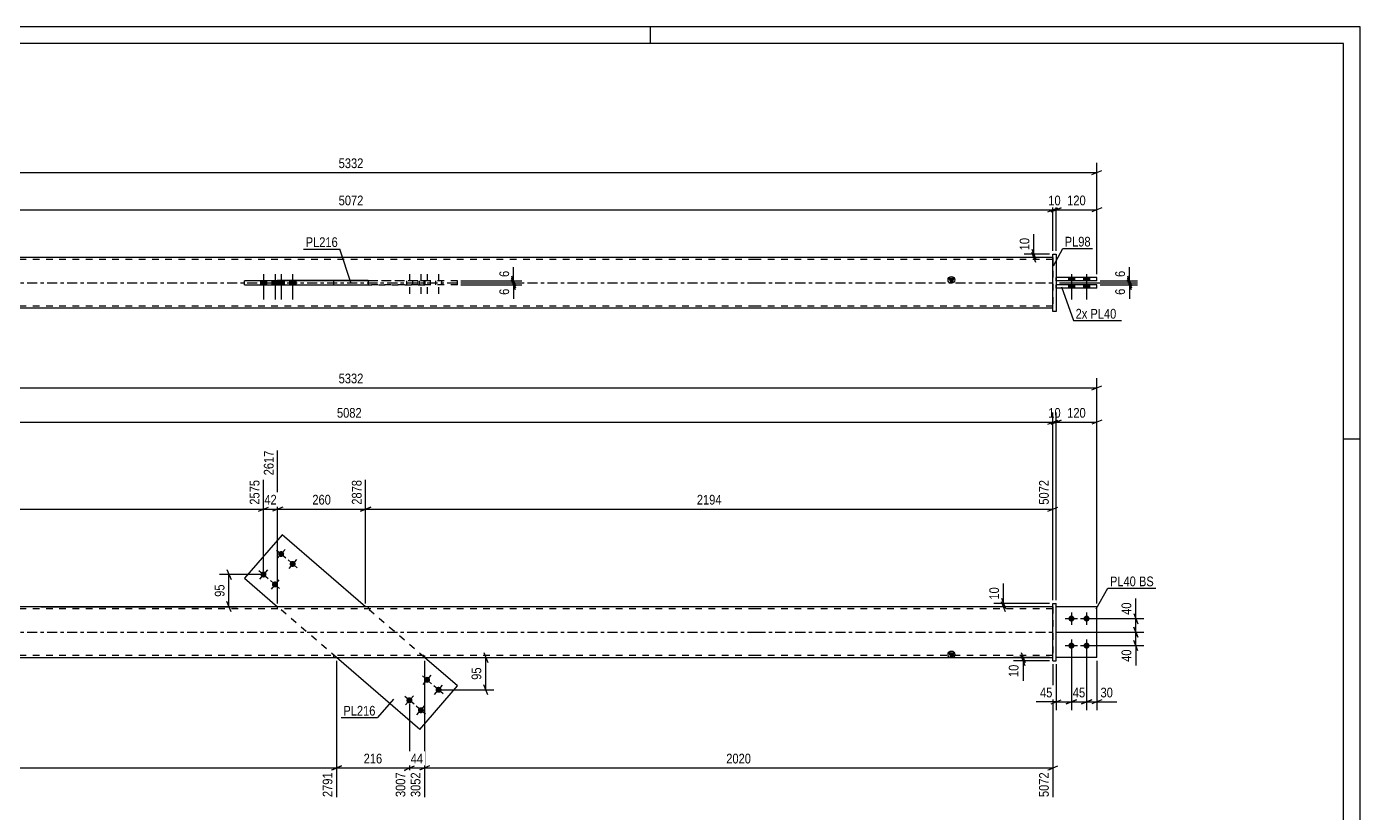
# Model space of a CAD drawing. Header units: millimetres. Extents: x 0 to 594, y 0 to 420.
# Drawn here: x 199.5 to 594, y 187.3 to 420 of the extents above; entities that cross this region are included whole.
import ezdxf

# ---------------------------------------------------------------- set-up
doc = ezdxf.new("R2010")
doc.units = ezdxf.units.MM
doc.linetypes.add('DXK_LINE_DOT2', pattern=[3.9198, 1.9599, -1.9599])
doc.linetypes.add('DXK_LINE_DOT3', pattern=[5.9187, 2.979, -0.9799, 0.9799, -0.9799])
doc.styles.add('Arial Narrow', font='ARIALN.TTF', dxfattribs={"height": 0.2})

# ---------------------------------------------------------------- blocks, each defined once
blk = doc.blocks.new('Unknown-580871659-1129')
at = {"color": 5, "linetype": 'Continuous'}
for p, q in [((594, 420), (0, 420)), ((384, 415), (384, 420)), ((594, 0), (594, 420)), ((589, 415), (5, 415)), ((589, 5), (589, 415)), ((594, 298), (589, 298))]:
    blk.add_line(p, q, dxfattribs=at)
blk = doc.blocks.new('Part-580871659-1687 - 1671')
at = {"color": 2, "linetype": 'Continuous'}
for p, q in [((275.05, 269.72), (263.95, 256.84)), ((299.76, 248.42), (275.05, 269.72)), ((263.95, 256.84), (273.72, 248.42)), ((315.83, 212.12), (291.12, 233.42)), ((326.93, 224.99), (317.16, 233.42)), ((315.83, 212.12), (326.93, 224.99))]:
    blk.add_line(p, q, dxfattribs=at)
at = {"color": 7, "linetype": 'DXK_LINE_DOT2'}
for p, q in [((291.12, 233.42), (273.72, 248.42)), ((317.16, 233.42), (299.76, 248.42))]:
    blk.add_line(p, q, dxfattribs=at)
blk = doc.blocks.new('Bolt-580871659-1679 - 1671')
at = {"linetype": 'Continuous'}
for points in [[(317.34, 226.13, -1), (318.52, 227.49, -1)], [(312.12, 220.07, -1), (313.29, 221.43, -1)], [(320.75, 223.19, -1), (321.93, 224.55, -1)], [(315.53, 217.13, -1), (316.7, 218.49, -1)]]:
    blk.add_hatch(color=1, dxfattribs=at).paths.add_polyline_path(points)
at = {"color": 1, "linetype": 'Continuous'}
for p, q in [((319.29, 225.63), (316.57, 227.98)), ((316.76, 225.44), (319.11, 228.17)), ((322.7, 222.69), (319.98, 225.04)), ((320.16, 222.51), (322.51, 225.23)), ((314.07, 219.57), (311.34, 221.92)), ((311.53, 219.39), (313.88, 222.11)), ((317.48, 216.63), (314.75, 218.99)), ((314.94, 216.45), (317.29, 219.17))]:
    blk.add_line(p, q, dxfattribs=at)
blk = doc.blocks.new('Bolt-580871659-1680 - 1671')
at = {"linetype": 'Continuous'}
for points in [[(275.35, 264.71, -1), (274.18, 263.34, -1)], [(278.76, 261.77, -1), (277.58, 260.4, -1)], [(270.13, 258.65, -1), (268.95, 257.28, -1)], [(273.53, 255.71, -1), (272.36, 254.35, -1)]]:
    blk.add_hatch(color=1, dxfattribs=at).paths.add_polyline_path(points)
at = {"color": 1, "linetype": 'Continuous'}
for p, q in [((273.4, 265.2), (276.13, 262.85)), ((275.94, 265.39), (273.59, 262.66)), ((276.81, 262.26), (279.53, 259.91)), ((279.35, 262.45), (277, 259.72)), ((268.18, 259.14), (270.9, 256.79)), ((270.71, 259.33), (268.36, 256.6)), ((271.58, 256.2), (274.31, 253.85)), ((274.12, 256.39), (271.77, 253.66))]:
    blk.add_line(p, q, dxfattribs=at)
blk = doc.blocks.new('Bolt-580871659-1682 - 1671')
at = {"linetype": 'Continuous'}
for points in [[(508.53, 245.82, -1), (508.53, 244.02, -1)], [(513.03, 245.82, -1), (513.03, 244.02, -1)], [(508.53, 237.82, -1), (508.53, 236.02, -1)], [(513.03, 237.82, -1), (513.03, 236.02, -1)]]:
    blk.add_hatch(color=1, dxfattribs=at).paths.add_polyline_path(points)
at = {"color": 1, "linetype": 'Continuous'}
for p, q in [((506.73, 244.92), (510.33, 244.92)), ((508.53, 246.72), (508.53, 243.12)), ((511.23, 244.92), (514.83, 244.92)), ((513.03, 246.72), (513.03, 243.12)), ((506.73, 236.92), (510.33, 236.92)), ((508.53, 238.72), (508.53, 235.12)), ((511.23, 236.92), (514.83, 236.92)), ((513.03, 238.72), (513.03, 235.12))]:
    blk.add_line(p, q, dxfattribs=at)
blk = doc.blocks.new('Part-580871659-1703 - 1671')
at = {"color": 2, "linetype": 'Continuous'}
for p, q in [((503.03, 232.42), (503.03, 249.42)), ((503.03, 249.42), (504.03, 249.42)), ((504.03, 232.42), (504.03, 249.42)), ((503.03, 232.42), (504.03, 232.42))]:
    blk.add_line(p, q, dxfattribs=at)
blk = doc.blocks.new('Part-580871659-1708 - 1671')
at = {"color": 7, "linetype": 'DXK_LINE_DOT2'}
for p, q in [((516.03, 248.42), (504.03, 248.42)), ((504.03, 233.42), (504.03, 248.42)), ((516.03, 233.42), (516.03, 248.42)), ((516.03, 233.42), (504.03, 233.42))]:
    blk.add_line(p, q, dxfattribs=at)
blk = doc.blocks.new('Part-580871659-1713 - 1671')
at = {"color": 2, "linetype": 'Continuous'}
for p, q in [((516.03, 248.42), (504.03, 248.42)), ((516.03, 233.42), (516.03, 248.42)), ((516.03, 233.42), (504.03, 233.42))]:
    blk.add_line(p, q, dxfattribs=at)
at = {"color": 7, "linetype": 'DXK_LINE_DOT2'}
blk.add_line((504.03, 233.42), (504.03, 248.42), dxfattribs=at)
blk = doc.blocks.new('Part-580871659-1718 - 1671')
at = {"linetype": 'Continuous'}
blk.add_hatch(color=2, dxfattribs=at).paths.add_polyline_path([(473.03, 233.42), (472.23, 234.82), (473.83, 234.82)])
at = {"color": 2, "linetype": 'Continuous'}
for p, q in [((414.93, 248.42), (175.95, 248.42)), ((503.03, 248.42), (415.03, 248.42)), ((175.95, 233.42), (414.93, 233.42)), ((415.03, 233.42), (503.03, 233.42)), ((473.03, 233.42), (472.23, 234.82)), ((472.23, 234.82), (473.83, 234.82)), ((473.83, 234.82), (473.03, 233.42))]:
    blk.add_line(p, q, dxfattribs=at)
at = {"color": 7, "linetype": 'DXK_LINE_DOT2'}
for p, q in [((414.93, 247.82), (175.95, 247.82)), ((273.62, 248.42), (273.62, 247.82)), ((300.55, 248.42), (300.55, 247.82)), ((503.03, 247.82), (415.03, 247.82)), ((503.03, 248.42), (503.03, 233.42)), ((414.93, 234.02), (175.95, 234.02)), ((290.32, 233.42), (290.32, 234.02)), ((317.26, 233.42), (317.26, 234.02)), ((503.03, 234.02), (415.03, 234.02))]:
    blk.add_line(p, q, dxfattribs=at)
at = {"color": 7, "linetype": 'DXK_LINE_DOT3'}
for p, q in [((175.95, 240.92), (414.93, 240.92)), ((415.03, 240.92), (503.03, 240.92))]:
    blk.add_line(p, q, dxfattribs=at)
at = {"color": 2, "linetype": 'Continuous'}
blk.add_circle((473.03, 234.32), 1, dxfattribs=at)
blk = doc.blocks.new('Part-580871659-1455 - 1366')
at = {"linetype": 'Continuous'}
blk.add_hatch(color=2, dxfattribs=at).paths.add_polyline_path([(473.03, 344.23), (472.23, 345.63), (473.83, 345.63)])
at = {"color": 2, "linetype": 'Continuous'}
for p, q in [((414.93, 351.73), (175.95, 351.73)), ((503.03, 351.73), (415.03, 351.73)), ((273.62, 344.93), (273.62, 344.83)), ((300.55, 344.93), (273.62, 344.93)), ((273.62, 343.53), (273.62, 343.63)), ((300.55, 343.53), (273.62, 343.53)), ((290.32, 344.93), (290.32, 344.83)), ((290.32, 343.63), (290.32, 343.53)), ((300.55, 344.93), (300.55, 343.53)), ((473.03, 344.23), (472.23, 345.63)), ((472.23, 345.63), (473.83, 345.63)), ((473.83, 345.63), (473.03, 344.23)), ((414.93, 336.73), (175.95, 336.73)), ((503.03, 336.73), (415.03, 336.73))]:
    blk.add_line(p, q, dxfattribs=at)
at = {"color": 7, "linetype": 'DXK_LINE_DOT2'}
for p, q in [((414.93, 351.13), (175.95, 351.13)), ((503.03, 351.13), (415.03, 351.13)), ((503.03, 351.73), (503.03, 336.73)), ((273.62, 343.53), (273.62, 344.83)), ((290.32, 343.53), (290.32, 344.83)), ((300.55, 344.93), (317.26, 344.93)), ((317.26, 343.53), (300.55, 343.53)), ((317.26, 344.93), (317.26, 343.53)), ((414.93, 337.33), (175.95, 337.33)), ((503.03, 337.33), (415.03, 337.33))]:
    blk.add_line(p, q, dxfattribs=at)
at = {"color": 7, "linetype": 'DXK_LINE_DOT3'}
for p, q in [((175.95, 344.23), (414.93, 344.23)), ((415.03, 344.23), (503.03, 344.23))]:
    blk.add_line(p, q, dxfattribs=at)
at = {"color": 2, "linetype": 'Continuous'}
blk.add_circle((473.03, 345.13), 1, dxfattribs=at)
blk = doc.blocks.new('Bolt-580871659-1369 - 1366')
at = {"linetype": 'Continuous'}
for points in [[(509.43, 345.83), (507.63, 345.83), (507.63, 344.83), (509.43, 344.83)], [(509.43, 345.83), (507.63, 345.83), (507.63, 344.83), (509.43, 344.83)], [(509.43, 343.63), (507.63, 343.63), (507.63, 342.63), (509.43, 342.63)], [(509.43, 343.63), (507.63, 343.63), (507.63, 342.63), (509.43, 342.63)], [(513.93, 345.83), (512.13, 345.83), (512.13, 344.83), (513.93, 344.83)], [(513.93, 345.83), (512.13, 345.83), (512.13, 344.83), (513.93, 344.83)], [(513.93, 343.63), (512.13, 343.63), (512.13, 342.63), (513.93, 342.63)], [(513.93, 343.63), (512.13, 343.63), (512.13, 342.63), (513.93, 342.63)]]:
    blk.add_hatch(color=1, dxfattribs=at).paths.add_polyline_path(points)
at = {"color": 1, "linetype": 'Continuous'}
for p, q in [((507.63, 345.83), (507.63, 344.83)), ((507.63, 345.83), (507.63, 344.83)), ((507.63, 343.63), (507.63, 342.63)), ((507.63, 343.63), (507.63, 342.63)), ((508.53, 346.83), (508.53, 339.33)), ((508.53, 346.83), (508.53, 339.33)), ((509.43, 345.83), (509.43, 344.83)), ((509.43, 345.83), (509.43, 344.83)), ((509.43, 343.63), (509.43, 342.63)), ((509.43, 343.63), (509.43, 342.63)), ((512.13, 345.83), (512.13, 344.83)), ((512.13, 345.83), (512.13, 344.83)), ((512.13, 343.63), (512.13, 342.63)), ((512.13, 343.63), (512.13, 342.63)), ((513.03, 346.83), (513.03, 339.33)), ((513.03, 346.83), (513.03, 339.33)), ((513.93, 345.83), (513.93, 344.83)), ((513.93, 345.83), (513.93, 344.83)), ((513.93, 343.63), (513.93, 342.63)), ((513.93, 343.63), (513.93, 342.63))]:
    blk.add_line(p, q, dxfattribs=at)
blk = doc.blocks.new('Bolt-580871659-1434 - 1366')
at = {"color": 1, "linetype": 'DXK_LINE_DOT2'}
for p, q in [((311.81, 344.83), (311.81, 343.63)), ((312.71, 346.83), (312.71, 339.33)), ((313.61, 344.83), (313.61, 343.63)), ((315.21, 344.83), (315.21, 343.63)), ((316.11, 346.83), (316.11, 339.33)), ((317.01, 344.83), (317.01, 343.63)), ((317.03, 344.83), (317.03, 343.63)), ((317.93, 346.83), (317.93, 339.33)), ((318.83, 344.83), (318.83, 343.63)), ((320.44, 344.83), (320.44, 343.63)), ((321.34, 346.83), (321.34, 339.33)), ((322.24, 344.83), (322.24, 343.63))]:
    blk.add_line(p, q, dxfattribs=at)
blk = doc.blocks.new('Part-580871659-1460 - 1366')
at = {"color": 2, "linetype": 'Continuous'}
for p, q in [((516.03, 343.63), (504.03, 343.63)), ((516.03, 342.63), (516.03, 343.63)), ((516.03, 342.63), (504.03, 342.63))]:
    blk.add_line(p, q, dxfattribs=at)
at = {"color": 7, "linetype": 'DXK_LINE_DOT2'}
blk.add_line((504.03, 342.63), (504.03, 343.63), dxfattribs=at)
blk = doc.blocks.new('Part-580871659-1396 - 1366')
at = {"color": 2, "linetype": 'Continuous'}
for p, q in [((263.95, 343.63), (263.95, 344.83)), ((275.05, 344.83), (263.95, 344.83)), ((263.95, 343.63), (275.05, 343.63)), ((275.05, 343.63), (275.05, 344.83)), ((300.55, 344.83), (275.05, 344.83)), ((275.05, 343.63), (300.55, 343.63))]:
    blk.add_line(p, q, dxfattribs=at)
at = {"color": 7, "linetype": 'DXK_LINE_DOT2'}
for p, q in [((326.93, 344.83), (300.55, 344.83)), ((326.93, 343.63), (300.55, 343.63)), ((315.83, 343.63), (315.83, 344.83)), ((326.93, 343.63), (326.93, 344.83))]:
    blk.add_line(p, q, dxfattribs=at)
blk = doc.blocks.new('Part-580871659-1432 - 1366')
at = {"color": 2, "linetype": 'Continuous'}
for p, q in [((503.03, 335.73), (503.03, 352.73)), ((503.03, 352.73), (504.03, 352.73)), ((504.03, 352.73), (504.03, 335.73)), ((504.03, 335.73), (503.03, 335.73))]:
    blk.add_line(p, q, dxfattribs=at)
blk = doc.blocks.new('Bolt-580871659-1435 - 1366')
at = {"linetype": 'Continuous'}
for points in [[(270.44, 344.83), (268.64, 344.83), (268.64, 343.63), (270.44, 343.63)], [(273.85, 344.83), (272.05, 344.83), (272.05, 343.63), (273.85, 343.63)], [(275.66, 344.83), (273.86, 344.83), (273.86, 343.63), (275.66, 343.63)], [(279.07, 344.83), (277.27, 344.83), (277.27, 343.63), (279.07, 343.63)]]:
    blk.add_hatch(color=1, dxfattribs=at).paths.add_polyline_path(points)
at = {"color": 1, "linetype": 'Continuous'}
for p, q in [((268.64, 344.83), (268.64, 343.63)), ((269.54, 346.83), (269.54, 339.33)), ((270.44, 344.83), (270.44, 343.63)), ((272.05, 344.83), (272.05, 343.63)), ((272.95, 346.83), (272.95, 339.33)), ((273.85, 344.83), (273.85, 343.63)), ((273.86, 344.83), (273.86, 343.63)), ((274.76, 346.83), (274.76, 339.33)), ((275.66, 344.83), (275.66, 343.63)), ((277.27, 344.83), (277.27, 343.63)), ((278.17, 346.83), (278.17, 339.33)), ((279.07, 344.83), (279.07, 343.63))]:
    blk.add_line(p, q, dxfattribs=at)
blk = doc.blocks.new('Part-580871659-1465 - 1366')
at = {"color": 2, "linetype": 'Continuous'}
for p, q in [((516.03, 345.83), (504.03, 345.83)), ((516.03, 344.83), (504.03, 344.83)), ((516.03, 344.83), (516.03, 345.83))]:
    blk.add_line(p, q, dxfattribs=at)
at = {"color": 7, "linetype": 'DXK_LINE_DOT2'}
blk.add_line((504.03, 344.83), (504.03, 345.83), dxfattribs=at)
blk = doc.blocks.new('StraightDimension-580871659-1928 - 1671')
at = {"color": 7, "linetype": 'Continuous'}
for p, q in [((502.03, 233.42), (491.38, 233.42)), ((493.63, 234.92), (494.83, 231.92)), ((494.83, 230.92), (493.63, 233.92)), ((494.23, 232.42), (494.23, 233.42)), ((502.03, 232.42), (491.38, 232.42))]:
    blk.add_line(p, q, dxfattribs=at)
at = {"color": 0}
blk.add_wipeout([(493.48, 231.89), (489.28, 231.89), (489.28, 227.04), (493.48, 227.04)], dxfattribs=at)
at = {"color": 7, "linetype": 'Continuous'}
blk.add_line((494.23, 232.42), (494.23, 226.51), dxfattribs=at)
blk.add_line((494.23, 232.42), (494.23, 226.51), dxfattribs=at)
at = {"color": 3, "style": 'Arial Narrow'}
blk.add_text('10', height=2.863, rotation=90.0002, dxfattribs=at).set_placement((492.88, 227.64))
blk = doc.blocks.new('StraightDimension-580871659-1856 - 1671')
at = {"color": 7, "linetype": 'Continuous'}
for p, q in [((291.12, 232.42), (291.12, 192.13)), ((312.71, 219.75), (312.71, 192.13)), ((292.62, 201.34), (289.62, 200.14)), ((311.21, 200.14), (314.21, 201.34)), ((291.12, 200.74), (312.71, 200.74))]:
    blk.add_line(p, q, dxfattribs=at)
at = {"color": 0}
blk.add_wipeout([(305.26, 201.49), (305.26, 205.69), (298.57, 205.69), (298.57, 201.49)], dxfattribs=at)
at = {"color": 0, "linetype": 'Continuous'}
blk.add_wipeout([(312.11, 200.04), (307.91, 200.04), (307.91, 191.53), (312.11, 191.53)], dxfattribs=at)
at = {"color": 3, "style": 'Arial Narrow'}
blk.add_text('216', height=2.863, dxfattribs=at).set_placement((299.17, 202.09))
at = {"color": 3, "linetype": 'Continuous', "style": 'Arial Narrow'}
blk.add_text('3007', height=2.863, rotation=90.0002, dxfattribs=at).set_placement((311.51, 192.13))
blk = doc.blocks.new('StraightDimension-580871659-2023 - 1671')
at = {"color": 7, "linetype": 'Continuous'}
for p, q in [((268.54, 257.97), (256.49, 257.97)), ((258.74, 259.47), (259.94, 256.47)), ((259.34, 248.44), (259.34, 257.97)), ((259.94, 246.94), (258.74, 249.94)), ((203.67, 248.44), (261.74, 248.44))]:
    blk.add_line(p, q, dxfattribs=at)
at = {"color": 0}
blk.add_wipeout([(258.59, 255.63), (254.39, 255.63), (254.39, 250.77), (258.59, 250.77)], dxfattribs=at)
at = {"color": 3, "style": 'Arial Narrow'}
blk.add_text('95', height=2.863, rotation=90.0002, dxfattribs=at).set_placement((257.99, 251.37))
blk = doc.blocks.new('StraightDimension-580871659-2009 - 1671')
at = {"color": 7, "linetype": 'Continuous'}
for p, q in [((514.03, 244.92), (529.99, 244.92)), ((526.99, 246.42), (528.19, 243.42)), ((527.59, 240.92), (527.59, 244.92)), ((504.03, 240.92), (529.99, 240.92)), ((528.19, 239.42), (526.99, 242.42))]:
    blk.add_line(p, q, dxfattribs=at)
at = {"color": 0}
blk.add_wipeout([(526.84, 250.3), (522.64, 250.3), (522.64, 245.44), (526.84, 245.44)], dxfattribs=at)
at = {"color": 7, "linetype": 'Continuous'}
blk.add_line((527.59, 244.92), (527.59, 250.82), dxfattribs=at)
blk.add_line((527.59, 244.92), (527.59, 250.82), dxfattribs=at)
at = {"color": 3, "style": 'Arial Narrow'}
blk.add_text('40', height=2.863, rotation=90.0002, dxfattribs=at).set_placement((526.24, 246.04))
blk = doc.blocks.new('StraightDimension-580871659-1756 - 1671')
at = {"color": 7, "linetype": 'Continuous'}
for p, q in [((273.72, 249.42), (273.72, 294.62)), ((299.76, 249.42), (299.76, 285.92)), ((275.22, 277.91), (272.22, 276.71)), ((273.72, 277.31), (299.76, 277.31)), ((298.26, 276.71), (301.26, 277.91))]:
    blk.add_line(p, q, dxfattribs=at)
at = {"color": 0, "linetype": 'Continuous'}
blk.add_wipeout([(299.16, 286.52), (294.96, 286.52), (294.96, 278.01), (299.16, 278.01)], dxfattribs=at)
at = {"color": 0}
blk.add_wipeout([(290.08, 278.06), (290.08, 282.26), (283.4, 282.26), (283.4, 278.06)], dxfattribs=at)
at = {"color": 3, "linetype": 'Continuous', "style": 'Arial Narrow'}
blk.add_text('2878', height=2.863, rotation=90.0002, dxfattribs=at).set_placement((298.56, 278.61))
at = {"color": 3, "style": 'Arial Narrow'}
blk.add_text('260', height=2.863, dxfattribs=at).set_placement((284, 278.66))
blk = doc.blocks.new('StraightDimension-580871659-2050 - 1671')
at = {"color": 7, "linetype": 'Continuous'}
for p, q in [((503.03, 250.42), (503.03, 305.85)), ((504.03, 250.42), (504.03, 305.85)), ((501.53, 302.4), (504.53, 303.6)), ((505.53, 303.6), (502.53, 302.4)), ((503.03, 303), (504.03, 303))]:
    blk.add_line(p, q, dxfattribs=at)
at = {"color": 0}
blk.add_wipeout([(505.96, 303.75), (505.96, 307.95), (501.1, 307.95), (501.1, 303.75)], dxfattribs=at)
at = {"color": 3, "style": 'Arial Narrow'}
blk.add_text('10', height=2.863, dxfattribs=at).set_placement((501.7, 304.35))
blk = doc.blocks.new('StraightDimension-580871659-1778 - 1671')
at = {"color": 7, "linetype": 'Continuous'}
for p, q in [((273.72, 249.42), (273.72, 294.62)), ((269.54, 258.97), (269.54, 285.92)), ((268.04, 276.71), (271.04, 277.91)), ((269.54, 277.31), (273.72, 277.31)), ((275.22, 277.91), (272.22, 276.71))]:
    blk.add_line(p, q, dxfattribs=at)
at = {"color": 0, "linetype": 'Continuous'}
blk.add_wipeout([(273.12, 295.22), (268.92, 295.22), (268.92, 286.71), (273.12, 286.71)], dxfattribs=at)
at = {"color": 0}
blk.add_wipeout([(274.06, 278.06), (274.06, 282.26), (269.2, 282.26), (269.2, 278.06)], dxfattribs=at)
at = {"color": 3, "linetype": 'Continuous', "style": 'Arial Narrow'}
blk.add_text('2617', height=2.863, rotation=90.0002, dxfattribs=at).set_placement((272.52, 287.31))
at = {"color": 3, "style": 'Arial Narrow'}
blk.add_text('42', height=2.863, dxfattribs=at).set_placement((269.8, 278.66))
blk = doc.blocks.new('StraightDimension-580871659-2045 - 1671')
at = {"color": 7, "linetype": 'Continuous'}
for p, q in [((503.03, 250.42), (503.03, 305.85)), ((86.85, 303), (503.03, 303)), ((501.53, 302.4), (504.53, 303.6))]:
    blk.add_line(p, q, dxfattribs=at)
at = {"color": 0}
blk.add_wipeout([(299.2, 303.75), (299.2, 307.95), (290.68, 307.95), (290.68, 303.75)], dxfattribs=at)
at = {"color": 3, "style": 'Arial Narrow'}
blk.add_text('5082', height=2.863, dxfattribs=at).set_placement((291.28, 304.35))
blk = doc.blocks.new('StraightDimension-580871659-1794 - 1671')
at = {"color": 7, "linetype": 'Continuous'}
for p, q in [((269.54, 258.97), (269.54, 285.92)), ((87.85, 249.42), (87.85, 280.44)), ((89.35, 277.91), (86.35, 276.71)), ((87.85, 277.31), (269.54, 277.31)), ((268.04, 276.71), (271.04, 277.91))]:
    blk.add_line(p, q, dxfattribs=at)
at = {"color": 0, "linetype": 'Continuous'}
for points in [[(268.94, 286.52), (264.74, 286.52), (264.74, 278.01), (268.94, 278.01)], [(87.25, 281.04), (83.05, 281.04), (83.05, 278.01), (87.25, 278.01)]]:
    blk.add_wipeout(points, dxfattribs=at)
at = {"color": 0}
blk.add_wipeout([(182.95, 278.06), (182.95, 282.26), (174.44, 282.26), (174.44, 278.06)], dxfattribs=at)
at = {"color": 3, "linetype": 'Continuous', "style": 'Arial Narrow'}
for s, height, p in [('2575', 2.863, (268.34, 278.61)), ('0', 2.86, (86.65, 278.61))]:
    blk.add_text(s, height=height, rotation=90.0002, dxfattribs=at).set_placement(p)
at = {"color": 3, "style": 'Arial Narrow'}
blk.add_text('2575', height=2.863, dxfattribs=at).set_placement((175.04, 278.66))
blk = doc.blocks.new('StraightDimension-580871659-1728 - 1671')
at = {"color": 7, "linetype": 'Continuous'}
for p, q in [((516.03, 249.42), (516.03, 316.02)), ((74.85, 313.17), (516.03, 313.17)), ((514.53, 312.57), (517.53, 313.77))]:
    blk.add_line(p, q, dxfattribs=at)
at = {"color": 0}
blk.add_wipeout([(299.7, 313.92), (299.7, 318.12), (291.18, 318.12), (291.18, 313.92)], dxfattribs=at)
at = {"color": 3, "style": 'Arial Narrow'}
blk.add_text('5332', height=2.863, dxfattribs=at).set_placement((291.78, 314.52))
blk = doc.blocks.new('StraightDimension-580871659-1742 - 1671')
at = {"color": 7, "linetype": 'Continuous'}
for p, q in [((299.76, 249.42), (299.76, 285.92)), ((503.03, 250.42), (503.03, 285.92)), ((301.26, 277.91), (298.26, 276.71)), ((299.76, 277.31), (503.03, 277.31)), ((501.53, 276.71), (504.53, 277.91))]:
    blk.add_line(p, q, dxfattribs=at)
at = {"color": 0, "linetype": 'Continuous'}
blk.add_wipeout([(502.43, 286.52), (498.23, 286.52), (498.23, 278.01), (502.43, 278.01)], dxfattribs=at)
at = {"color": 0}
blk.add_wipeout([(405.65, 278.06), (405.65, 282.26), (397.14, 282.26), (397.14, 278.06)], dxfattribs=at)
at = {"color": 3, "linetype": 'Continuous', "style": 'Arial Narrow'}
blk.add_text('5072', height=2.863, rotation=90.0002, dxfattribs=at).set_placement((501.83, 278.61))
at = {"color": 3, "style": 'Arial Narrow'}
blk.add_text('2194', height=2.863, dxfattribs=at).set_placement((397.74, 278.66))
blk = doc.blocks.new('StraightDimension-580871659-1950 - 1671')
at = {"color": 7, "linetype": 'Continuous'}
for p, q in [((508.53, 235.92), (508.53, 217.87)), ((513.03, 235.92), (513.03, 217.87)), ((507.03, 219.67), (510.03, 220.87)), ((508.53, 220.27), (513.03, 220.27)), ((514.53, 220.87), (511.53, 219.67))]:
    blk.add_line(p, q, dxfattribs=at)
at = {"color": 0}
blk.add_wipeout([(513.21, 221.02), (513.21, 225.22), (508.35, 225.22), (508.35, 221.02)], dxfattribs=at)
at = {"color": 3, "style": 'Arial Narrow'}
blk.add_text('45', height=2.863, dxfattribs=at).set_placement((508.95, 221.62))
blk = doc.blocks.new('StraightDimension-580871659-1830 - 1671')
at = {"color": 7, "linetype": 'Continuous'}
for p, q in [((317.16, 232.42), (317.16, 192.13)), ((503.03, 231.42), (503.03, 192.13)), ((318.66, 201.34), (315.66, 200.14)), ((501.53, 200.14), (504.53, 201.34)), ((317.16, 200.74), (503.03, 200.74))]:
    blk.add_line(p, q, dxfattribs=at)
at = {"color": 0}
blk.add_wipeout([(414.35, 201.49), (414.35, 205.69), (405.84, 205.69), (405.84, 201.49)], dxfattribs=at)
at = {"color": 0, "linetype": 'Continuous'}
blk.add_wipeout([(502.43, 200.04), (498.23, 200.04), (498.23, 191.53), (502.43, 191.53)], dxfattribs=at)
at = {"color": 3, "style": 'Arial Narrow'}
blk.add_text('2020', height=2.863, dxfattribs=at).set_placement((406.44, 202.09))
at = {"color": 3, "linetype": 'Continuous', "style": 'Arial Narrow'}
blk.add_text('5072', height=2.863, rotation=90.0002, dxfattribs=at).set_placement((501.83, 192.13))
blk = doc.blocks.new('StraightDimension-580871659-1842 - 1671')
at = {"color": 7, "linetype": 'Continuous'}
for p, q in [((317.16, 232.42), (317.16, 192.13)), ((312.71, 219.75), (312.71, 192.13)), ((311.21, 200.14), (314.21, 201.34)), ((318.66, 201.34), (315.66, 200.14)), ((312.71, 200.74), (317.16, 200.74))]:
    blk.add_line(p, q, dxfattribs=at)
at = {"color": 0}
blk.add_wipeout([(317.36, 201.49), (317.36, 205.69), (312.5, 205.69), (312.5, 201.49)], dxfattribs=at)
at = {"color": 3, "style": 'Arial Narrow'}
blk.add_text('44', height=2.863, dxfattribs=at).set_placement((313.1, 202.09))
at = {"color": 0, "linetype": 'Continuous'}
blk.add_wipeout([(316.56, 200.04), (312.36, 200.04), (312.36, 191.53), (316.56, 191.53)], dxfattribs=at)
at = {"color": 3, "linetype": 'Continuous', "style": 'Arial Narrow'}
blk.add_text('3052', height=2.863, rotation=90.0002, dxfattribs=at).set_placement((315.96, 192.13))
blk = doc.blocks.new('StraightDimension-580871659-1870 - 1671')
at = {"color": 7, "linetype": 'Continuous'}
for p, q in [((87.85, 231.42), (87.85, 197.61)), ((291.12, 232.42), (291.12, 192.13)), ((89.35, 201.34), (86.35, 200.14)), ((289.62, 200.14), (292.62, 201.34)), ((87.85, 200.74), (291.12, 200.74))]:
    blk.add_line(p, q, dxfattribs=at)
at = {"color": 0}
blk.add_wipeout([(193.74, 201.49), (193.74, 205.69), (185.23, 205.69), (185.23, 201.49)], dxfattribs=at)
at = {"color": 0, "linetype": 'Continuous'}
for points in [[(87.25, 200.04), (83.05, 200.04), (83.05, 197.01), (87.25, 197.01)], [(290.52, 200.04), (286.32, 200.04), (286.32, 191.53), (290.52, 191.53)]]:
    blk.add_wipeout(points, dxfattribs=at)
at = {"color": 3, "style": 'Arial Narrow'}
blk.add_text('2791', height=2.863, dxfattribs=at).set_placement((185.83, 202.09))
at = {"color": 3, "linetype": 'Continuous', "style": 'Arial Narrow'}
for s, height, p in [('0', 2.86, (86.65, 197.61)), ('2791', 2.863, (289.92, 192.13))]:
    blk.add_text(s, height=height, rotation=90.0002, dxfattribs=at).set_placement(p)
blk = doc.blocks.new('StraightDimension-580871659-1937 - 1671')
at = {"color": 7, "linetype": 'Continuous'}
for p, q in [((513.03, 235.92), (513.03, 217.87)), ((516.03, 232.42), (516.03, 217.87)), ((511.53, 219.67), (514.53, 220.87)), ((513.03, 220.27), (516.03, 220.27)), ((517.53, 220.87), (514.53, 219.67))]:
    blk.add_line(p, q, dxfattribs=at)
at = {"color": 0}
blk.add_wipeout([(521.41, 221.02), (521.41, 225.22), (516.55, 225.22), (516.55, 221.02)], dxfattribs=at)
at = {"color": 7, "linetype": 'Continuous'}
blk.add_line((516.03, 220.27), (521.93, 220.27), dxfattribs=at)
blk.add_line((516.03, 220.27), (521.93, 220.27), dxfattribs=at)
at = {"color": 3, "style": 'Arial Narrow'}
blk.add_text('30', height=2.863, dxfattribs=at).set_placement((517.15, 221.62))
blk = doc.blocks.new('StraightDimension-580871659-1960 - 1671')
at = {"color": 7, "linetype": 'Continuous'}
for p, q in [((508.53, 235.92), (508.53, 217.87)), ((504.03, 231.42), (504.03, 217.87)), ((502.53, 219.67), (505.53, 220.87)), ((504.03, 220.27), (508.53, 220.27)), ((510.03, 220.87), (507.03, 219.67))]:
    blk.add_line(p, q, dxfattribs=at)
at = {"color": 0}
blk.add_wipeout([(503.5, 221.02), (503.5, 225.22), (498.65, 225.22), (498.65, 221.02)], dxfattribs=at)
at = {"color": 7, "linetype": 'Continuous'}
blk.add_line((504.03, 220.27), (498.12, 220.27), dxfattribs=at)
blk.add_line((504.03, 220.27), (498.12, 220.27), dxfattribs=at)
at = {"color": 3, "style": 'Arial Narrow'}
blk.add_text('45', height=2.863, dxfattribs=at).set_placement((499.25, 221.62))
blk = doc.blocks.new('StraightDimension-580871659-1985 - 1671')
at = {"color": 7, "linetype": 'Continuous'}
for p, q in [((334.7, 234.92), (335.9, 231.92)), ((335.3, 223.87), (335.3, 233.42)), ((336.04, 233.42), (337.7, 233.42)), ((335.9, 222.37), (334.7, 225.37)), ((322.34, 223.87), (337.7, 223.87))]:
    blk.add_line(p, q, dxfattribs=at)
at = {"color": 0}
blk.add_wipeout([(334.55, 231.07), (330.35, 231.07), (330.35, 226.22), (334.55, 226.22)], dxfattribs=at)
at = {"color": 3, "style": 'Arial Narrow'}
blk.add_text('95', height=2.863, rotation=90.0002, dxfattribs=at).set_placement((333.95, 226.82))
blk = doc.blocks.new('StraightDimension-580871659-1996 - 1671')
at = {"color": 7, "linetype": 'Continuous'}
for p, q in [((504.03, 240.92), (529.99, 240.92)), ((526.99, 242.42), (528.19, 239.42)), ((527.59, 236.92), (527.59, 240.92)), ((514.03, 236.92), (529.99, 236.92)), ((528.19, 235.42), (526.99, 238.42))]:
    blk.add_line(p, q, dxfattribs=at)
at = {"color": 0}
blk.add_wipeout([(526.84, 236.39), (522.64, 236.39), (522.64, 231.54), (526.84, 231.54)], dxfattribs=at)
at = {"color": 7, "linetype": 'Continuous'}
blk.add_line((527.59, 236.92), (527.59, 231.01), dxfattribs=at)
blk.add_line((527.59, 236.92), (527.59, 231.01), dxfattribs=at)
at = {"color": 3, "style": 'Arial Narrow'}
blk.add_text('40', height=2.863, rotation=90.0002, dxfattribs=at).set_placement((526.24, 232.14))
blk = doc.blocks.new('StraightDimension-580871659-2028 - 1671')
at = {"color": 7, "linetype": 'Continuous'}
for p, q in [((502.03, 249.42), (485.61, 249.42)), ((487.86, 250.92), (489.06, 247.92)), ((489.06, 246.92), (487.86, 249.92)), ((488.46, 248.42), (488.46, 249.42)), ((502.03, 248.42), (485.61, 248.42))]:
    blk.add_line(p, q, dxfattribs=at)
at = {"color": 0}
blk.add_wipeout([(487.71, 254.8), (483.51, 254.8), (483.51, 249.94), (487.71, 249.94)], dxfattribs=at)
at = {"color": 7, "linetype": 'Continuous'}
blk.add_line((488.46, 249.42), (488.46, 255.32), dxfattribs=at)
blk.add_line((488.46, 249.42), (488.46, 255.32), dxfattribs=at)
at = {"color": 3, "style": 'Arial Narrow'}
blk.add_text('10', height=2.863, rotation=90.0002, dxfattribs=at).set_placement((487.11, 250.54))
blk = doc.blocks.new('StraightDimension-580871659-2055 - 1671')
at = {"color": 7, "linetype": 'Continuous'}
for p, q in [((504.03, 250.42), (504.03, 305.85)), ((516.03, 249.42), (516.03, 305.85)), ((502.53, 302.4), (505.53, 303.6)), ((504.03, 303), (516.03, 303)), ((517.53, 303.6), (514.53, 302.4))]:
    blk.add_line(p, q, dxfattribs=at)
at = {"color": 0}
blk.add_wipeout([(513.37, 303.75), (513.37, 307.95), (506.69, 307.95), (506.69, 303.75)], dxfattribs=at)
at = {"color": 3, "style": 'Arial Narrow'}
blk.add_text('120', height=2.863, dxfattribs=at).set_placement((507.29, 304.35))
blk = doc.blocks.new('StraightDimension-580871659-1594 - 1366')
at = {"color": 7, "linetype": 'Continuous'}
for p, q in [((504.03, 353.73), (504.03, 368.67)), ((516.03, 346.83), (516.03, 368.67)), ((502.53, 365.22), (505.53, 366.42)), ((504.03, 365.82), (516.03, 365.82)), ((517.53, 366.42), (514.53, 365.22))]:
    blk.add_line(p, q, dxfattribs=at)
at = {"color": 0}
blk.add_wipeout([(513.37, 366.57), (513.37, 370.77), (506.69, 370.77), (506.69, 366.57)], dxfattribs=at)
at = {"color": 3, "style": 'Arial Narrow'}
blk.add_text('120', height=2.863, dxfattribs=at).set_placement((507.29, 367.17))
blk = doc.blocks.new('StraightDimension-580871659-1605 - 1366')
at = {"color": 7, "linetype": 'Continuous'}
for p, q in [((502.03, 352.73), (494.6, 352.73)), ((502.03, 351.73), (494.6, 351.73)), ((496.85, 354.23), (498.05, 351.23)), ((498.05, 350.23), (496.85, 353.23)), ((497.45, 351.73), (497.45, 352.73))]:
    blk.add_line(p, q, dxfattribs=at)
at = {"color": 0}
blk.add_wipeout([(496.7, 358.11), (492.5, 358.11), (492.5, 353.26), (496.7, 353.26)], dxfattribs=at)
at = {"color": 7, "linetype": 'Continuous'}
blk.add_line((497.45, 352.73), (497.45, 358.64), dxfattribs=at)
blk.add_line((497.45, 352.73), (497.45, 358.64), dxfattribs=at)
at = {"color": 3, "style": 'Arial Narrow'}
blk.add_text('10', height=2.863, rotation=90.0002, dxfattribs=at).set_placement((496.1, 353.86))
blk = doc.blocks.new('StraightDimension-580871659-1574 - 1366')
at = {"color": 7, "linetype": 'Continuous'}
for p, q in [((503.03, 353.73), (503.03, 368.67)), ((87.85, 365.82), (503.03, 365.82)), ((501.53, 365.22), (504.53, 366.42))]:
    blk.add_line(p, q, dxfattribs=at)
at = {"color": 0}
blk.add_wipeout([(299.7, 366.57), (299.7, 370.77), (291.18, 370.77), (291.18, 366.57)], dxfattribs=at)
at = {"color": 3, "style": 'Arial Narrow'}
blk.add_text('5072', height=2.863, dxfattribs=at).set_placement((291.78, 367.17))
blk = doc.blocks.new('StraightDimension-580871659-1534 - 1366')
at = {"color": 7, "linetype": 'Continuous'}
for p, q in [((327.93, 344.23), (345.94, 344.23)), ((327.93, 343.63), (345.94, 343.63)), ((342.94, 345.73), (344.14, 342.73)), ((344.14, 342.13), (342.94, 345.13)), ((343.54, 343.63), (343.54, 344.23))]:
    blk.add_line(p, q, dxfattribs=at)
at = {"color": 0}
blk.add_wipeout([(342.79, 343.11), (338.59, 343.11), (338.59, 340.08), (342.79, 340.08)], dxfattribs=at)
at = {"color": 7, "linetype": 'Continuous'}
blk.add_line((343.54, 343.63), (343.54, 339.55), dxfattribs=at)
blk.add_line((343.54, 343.63), (343.54, 339.55), dxfattribs=at)
at = {"color": 3, "style": 'Arial Narrow'}
blk.add_text('6', height=2.86, rotation=90.0002, dxfattribs=at).set_placement((342.19, 340.68))
blk = doc.blocks.new('StraightDimension-580871659-1538 - 1366')
at = {"color": 7, "linetype": 'Continuous'}
for p, q in [((327.93, 344.83), (345.94, 344.83)), ((327.93, 344.23), (345.94, 344.23)), ((342.94, 346.33), (344.14, 343.33)), ((344.14, 342.73), (342.94, 345.73)), ((343.54, 344.23), (343.54, 344.83))]:
    blk.add_line(p, q, dxfattribs=at)
at = {"color": 0}
blk.add_wipeout([(342.79, 348.38), (338.59, 348.38), (338.59, 345.36), (342.79, 345.36)], dxfattribs=at)
at = {"color": 7, "linetype": 'Continuous'}
blk.add_line((343.54, 344.83), (343.54, 348.91), dxfattribs=at)
blk.add_line((343.54, 344.83), (343.54, 348.91), dxfattribs=at)
at = {"color": 3, "style": 'Arial Narrow'}
blk.add_text('6', height=2.86, rotation=90.0002, dxfattribs=at).set_placement((342.19, 345.96))
blk = doc.blocks.new('StraightDimension-580871659-1543 - 1366')
at = {"color": 7, "linetype": 'Continuous'}
for p, q in [((516.03, 346.83), (516.03, 379.68)), ((74.85, 376.83), (516.03, 376.83)), ((514.53, 376.23), (517.53, 377.43))]:
    blk.add_line(p, q, dxfattribs=at)
at = {"color": 0}
blk.add_wipeout([(299.7, 377.58), (299.7, 381.78), (291.18, 381.78), (291.18, 377.58)], dxfattribs=at)
at = {"color": 3, "style": 'Arial Narrow'}
blk.add_text('5332', height=2.863, dxfattribs=at).set_placement((291.78, 378.18))
blk = doc.blocks.new('StraightDimension-580871659-1584 - 1366')
at = {"color": 7, "linetype": 'Continuous'}
for p, q in [((503.03, 353.73), (503.03, 368.67)), ((504.03, 353.73), (504.03, 368.67)), ((501.53, 365.22), (504.53, 366.42)), ((505.53, 366.42), (502.53, 365.22)), ((503.03, 365.82), (504.03, 365.82))]:
    blk.add_line(p, q, dxfattribs=at)
at = {"color": 0}
blk.add_wipeout([(505.96, 366.57), (505.96, 370.77), (501.1, 370.77), (501.1, 366.57)], dxfattribs=at)
at = {"color": 3, "style": 'Arial Narrow'}
blk.add_text('10', height=2.863, dxfattribs=at).set_placement((501.7, 367.17))
blk = doc.blocks.new('StraightDimension-580871659-1616 - 1366')
at = {"color": 7, "linetype": 'Continuous'}
for p, q in [((505.03, 344.23), (528.12, 344.23)), ((517.03, 343.63), (528.12, 343.63)), ((525.12, 345.73), (526.32, 342.73)), ((526.32, 342.13), (525.12, 345.13)), ((525.72, 343.63), (525.72, 344.23))]:
    blk.add_line(p, q, dxfattribs=at)
at = {"color": 0}
blk.add_wipeout([(524.97, 343.11), (520.77, 343.11), (520.77, 340.08), (524.97, 340.08)], dxfattribs=at)
at = {"color": 7, "linetype": 'Continuous'}
blk.add_line((525.72, 343.63), (525.72, 339.55), dxfattribs=at)
blk.add_line((525.72, 343.63), (525.72, 339.55), dxfattribs=at)
at = {"color": 3, "style": 'Arial Narrow'}
blk.add_text('6', height=2.86, rotation=90.0002, dxfattribs=at).set_placement((524.37, 340.68))
blk = doc.blocks.new('StraightDimension-580871659-1625 - 1366')
at = {"color": 7, "linetype": 'Continuous'}
for p, q in [((505.03, 344.23), (528.12, 344.23)), ((517.03, 344.83), (528.12, 344.83)), ((525.12, 346.33), (526.32, 343.33)), ((526.32, 342.73), (525.12, 345.73)), ((525.72, 344.23), (525.72, 344.83))]:
    blk.add_line(p, q, dxfattribs=at)
at = {"color": 0}
blk.add_wipeout([(524.97, 348.38), (520.77, 348.38), (520.77, 345.36), (524.97, 345.36)], dxfattribs=at)
at = {"color": 7, "linetype": 'Continuous'}
blk.add_line((525.72, 344.83), (525.72, 348.91), dxfattribs=at)
blk.add_line((525.72, 344.83), (525.72, 348.91), dxfattribs=at)
at = {"color": 3, "style": 'Arial Narrow'}
blk.add_text('6', height=2.86, rotation=90.0002, dxfattribs=at).set_placement((524.37, 345.96))
blk = doc.blocks.new('MarkSet-580871659-2081 - 1671')
at = {"color": 0}
blk.add_wipeout([(527.61, 254.5), (527.61, 257.5), (519.93, 257.5), (519.93, 254.5)], dxfattribs=at)
blk.add_wipeout([(527.61, 254.5), (527.61, 257.5), (519.93, 257.5), (519.93, 254.5)], dxfattribs=at)
at = {"color": 30, "linetype": 'Continuous'}
blk.add_line((515.83, 247.84), (519.33, 253.9), dxfattribs=at)
at = {"color": 0}
blk.add_wipeout([(532.89, 254.5), (532.89, 257.5), (528.51, 257.5), (528.51, 254.5)], dxfattribs=at)
blk.add_wipeout([(532.89, 254.5), (532.89, 257.5), (528.51, 257.5), (528.51, 254.5)], dxfattribs=at)
at = {"color": 30, "linetype": 'Continuous'}
blk.add_line((519.33, 253.9), (533.49, 253.9), dxfattribs=at)
at = {"color": 3, "style": 'Arial Narrow'}
for s, p in [('PL40', (519.93, 254.5)), ('BS', (528.51, 254.5))]:
    blk.add_text(s, height=2.863, dxfattribs=at).set_placement(p)
blk = doc.blocks.new('Mark-580871659-1683 - 1671')
at = {"color": 0}
blk.add_wipeout([(302.66, 216.24), (302.66, 219.24), (293.16, 219.24), (293.16, 216.24)], dxfattribs=at)
blk.add_wipeout([(302.66, 216.24), (302.66, 219.24), (293.16, 219.24), (293.16, 216.24)], dxfattribs=at)
at = {"color": 30, "linetype": 'Continuous'}
for p in [(308.02, 221.12), (292.56, 215.64)]:
    blk.add_line(p, (303.26, 215.64), dxfattribs=at)
at = {"color": 3, "style": 'Arial Narrow'}
blk.add_text('PL216', height=2.863, dxfattribs=at).set_placement((293.16, 216.24))
blk = doc.blocks.new('Mark-580871659-1391 - 1366')
at = {"color": 0}
blk.add_wipeout([(291.52, 354.84), (291.52, 357.84), (282.02, 357.84), (282.02, 354.84)], dxfattribs=at)
blk.add_wipeout([(291.52, 354.84), (291.52, 357.84), (282.02, 357.84), (282.02, 354.84)], dxfattribs=at)
at = {"color": 30, "linetype": 'Continuous'}
for p in [(281.42, 354.24), (295.51, 344.06)]:
    blk.add_line(p, (292.12, 354.24), dxfattribs=at)
at = {"color": 3, "style": 'Arial Narrow'}
blk.add_text('PL216', height=2.863, dxfattribs=at).set_placement((282.02, 354.84))
blk = doc.blocks.new('MarkSet-580871659-1656 - 1366')
at = {"color": 0}
blk.add_wipeout([(513.25, 333.66), (513.25, 336.66), (509.78, 336.66), (509.78, 333.66)], dxfattribs=at)
blk.add_wipeout([(513.25, 333.66), (513.25, 336.66), (509.78, 336.66), (509.78, 333.66)], dxfattribs=at)
at = {"color": 30, "linetype": 'Continuous'}
blk.add_line((505.65, 343.09), (509.18, 333.06), dxfattribs=at)
at = {"color": 0}
blk.add_wipeout([(521.83, 333.66), (521.83, 336.66), (514.15, 336.66), (514.15, 333.66)], dxfattribs=at)
blk.add_wipeout([(521.83, 333.66), (521.83, 336.66), (514.15, 336.66), (514.15, 333.66)], dxfattribs=at)
at = {"color": 30, "linetype": 'Continuous'}
blk.add_line((509.18, 333.06), (523.33, 333.06), dxfattribs=at)
at = {"color": 3, "style": 'Arial Narrow'}
for s, p in [('2x', (509.78, 333.66)), ('PL40', (514.15, 333.66))]:
    blk.add_text(s, height=2.863, dxfattribs=at).set_placement(p)
blk = doc.blocks.new('Mark-580871659-1428 - 1366')
at = {"color": 0}
blk.add_wipeout([(514.22, 354.98), (514.22, 357.98), (506.55, 357.98), (506.55, 354.98)], dxfattribs=at)
blk.add_wipeout([(514.22, 354.98), (514.22, 357.98), (506.55, 357.98), (506.55, 354.98)], dxfattribs=at)
at = {"color": 30, "linetype": 'Continuous'}
for p, q in [((503.26, 349.3), (505.95, 354.38)), ((505.95, 354.38), (514.82, 354.38))]:
    blk.add_line(p, q, dxfattribs=at)
at = {"color": 3, "style": 'Arial Narrow'}
blk.add_text('PL98', height=2.863, dxfattribs=at).set_placement((506.55, 354.98))

msp = doc.modelspace()

# ---------------------------------------------------------------- block references
for name in ['Unknown-580871659-1129', 'Part-580871659-1455 - 1366', 'Part-580871659-1432 - 1366', 'Part-580871659-1396 - 1366', 'Bolt-580871659-1435 - 1366', 'Bolt-580871659-1434 - 1366', 'Part-580871659-1465 - 1366', 'Part-580871659-1460 - 1366', 'Bolt-580871659-1369 - 1366', 'Part-580871659-1687 - 1671', 'Bolt-580871659-1680 - 1671', 'Part-580871659-1703 - 1671', 'Part-580871659-1718 - 1671', 'Part-580871659-1708 - 1671', 'Part-580871659-1713 - 1671', 'Bolt-580871659-1682 - 1671', 'Bolt-580871659-1679 - 1671']:
    msp.add_blockref(name, (0, 0))

# ---------------------------------------------------------------- next in the draw order: block references
for name in ['StraightDimension-580871659-1594 - 1366', 'StraightDimension-580871659-1534 - 1366', 'StraightDimension-580871659-1756 - 1671', 'StraightDimension-580871659-2023 - 1671', 'StraightDimension-580871659-2009 - 1671', 'StraightDimension-580871659-1928 - 1671', 'StraightDimension-580871659-1950 - 1671', 'StraightDimension-580871659-1856 - 1671']:
    msp.add_blockref(name, (0, 0))

# ---------------------------------------------------------------- next in the draw order: block references
for name in ['StraightDimension-580871659-1605 - 1366', 'StraightDimension-580871659-1538 - 1366', 'StraightDimension-580871659-2050 - 1671', 'StraightDimension-580871659-1778 - 1671', 'StraightDimension-580871659-1937 - 1671', 'StraightDimension-580871659-1870 - 1671', 'StraightDimension-580871659-1830 - 1671']:
    msp.add_blockref(name, (0, 0))

# ---------------------------------------------------------------- next in the draw order: block references
for name in ['StraightDimension-580871659-1574 - 1366', 'StraightDimension-580871659-2045 - 1671', 'StraightDimension-580871659-1985 - 1671', 'StraightDimension-580871659-1960 - 1671', 'StraightDimension-580871659-1842 - 1671', 'Mark-580871659-1683 - 1671']:
    msp.add_blockref(name, (0, 0))

# ---------------------------------------------------------------- next in the draw order: block references
for name in ['StraightDimension-580871659-1543 - 1366', 'StraightDimension-580871659-1794 - 1671', 'StraightDimension-580871659-1996 - 1671']:
    msp.add_blockref(name, (0, 0))

# ---------------------------------------------------------------- next in the draw order: block references
for name in ['StraightDimension-580871659-1584 - 1366', 'Mark-580871659-1391 - 1366', 'StraightDimension-580871659-1616 - 1366', 'StraightDimension-580871659-1728 - 1671']:
    msp.add_blockref(name, (0, 0))

# ---------------------------------------------------------------- next in the draw order: block references
for name in ['StraightDimension-580871659-1625 - 1366', 'StraightDimension-580871659-1742 - 1671']:
    msp.add_blockref(name, (0, 0))

# ---------------------------------------------------------------- next in the draw order: block references
for name in ['Mark-580871659-1428 - 1366', 'MarkSet-580871659-1656 - 1366', 'StraightDimension-580871659-2028 - 1671']:
    msp.add_blockref(name, (0, 0))

# ---------------------------------------------------------------- next in the draw order: block references
msp.add_blockref('StraightDimension-580871659-2055 - 1671', (0, 0))

# ---------------------------------------------------------------- next in the draw order: block references
msp.add_blockref('MarkSet-580871659-2081 - 1671', (0, 0))

doc.saveas('drawing.dxf')
